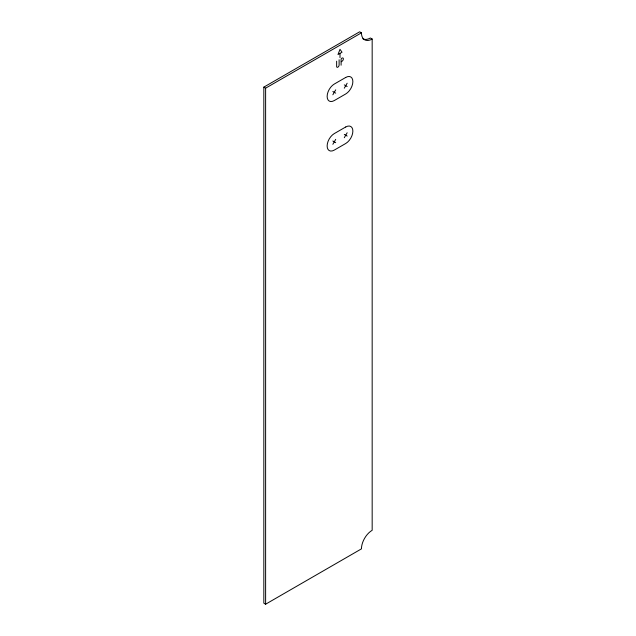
<?xml version="1.0" encoding="UTF-8"?>
<svg xmlns="http://www.w3.org/2000/svg" width="636" height="636" viewBox="0 0 636 636"><rect width="100%" height="100%" fill="white"/><g stroke="black" fill="none" stroke-linecap="round" stroke-linejoin="round"><path stroke-width="0.95" d="M332.851 94.788L335.713 89.835M344.291 88.181L347.153 83.229M332.851 144.316L335.713 139.364M344.291 137.718L347.153 132.765M263.829 87.132L359.666 31.8L361.447 32.834A15.169 8.753 -60 0 0 372.171 39.027L372.171 530.297A15.169 8.753 -60 0 0 361.447 548.868L265.617 604.2L263.829 603.167L263.829 87.132L265.617 88.166L361.447 32.834M339.863 53.472L337.978 54.561L340.006 49.346L342.025 52.224L340.006 53.392L340.006 57.598M341.246 61.716L341.985 61.287A1.948 1.129 -60 0 0 343.361 58.902A1.948 1.129 -60 0 0 341.985 58.107L341.771 58.226A0.946 0.549 -60 0 0 341.103 59.387L341.103 65.214M372.171 39.027L370.383 37.993A15.169 8.753 -60 0 1 362.806 38.74M344.291 84.882L347.153 86.536M332.851 91.489L335.713 93.134M344.291 134.411L347.153 136.064M332.851 141.017L335.713 142.671M339.115 59.76L339.115 65.007A1.749 1.01 -60 0 1 337.883 67.154A1.749 1.01 -60 0 1 336.643 66.438L336.643 61.191M265.617 88.166L265.617 604.2M345.722 77.449L334.282 84.055A10.112 5.835 -60 0 0 327.135 96.441A10.112 5.835 -60 0 0 334.282 100.568L345.722 93.961A10.112 5.835 -60 0 0 352.869 81.583A10.112 5.835 -60 0 0 345.722 77.449M345.722 126.985L334.282 133.584A10.112 5.835 -60 0 0 327.135 145.97A10.112 5.835 -60 0 0 334.282 150.096L345.722 143.498A10.112 5.835 -60 0 0 352.869 131.111A10.112 5.835 -60 0 0 345.722 126.985"/></g></svg>
